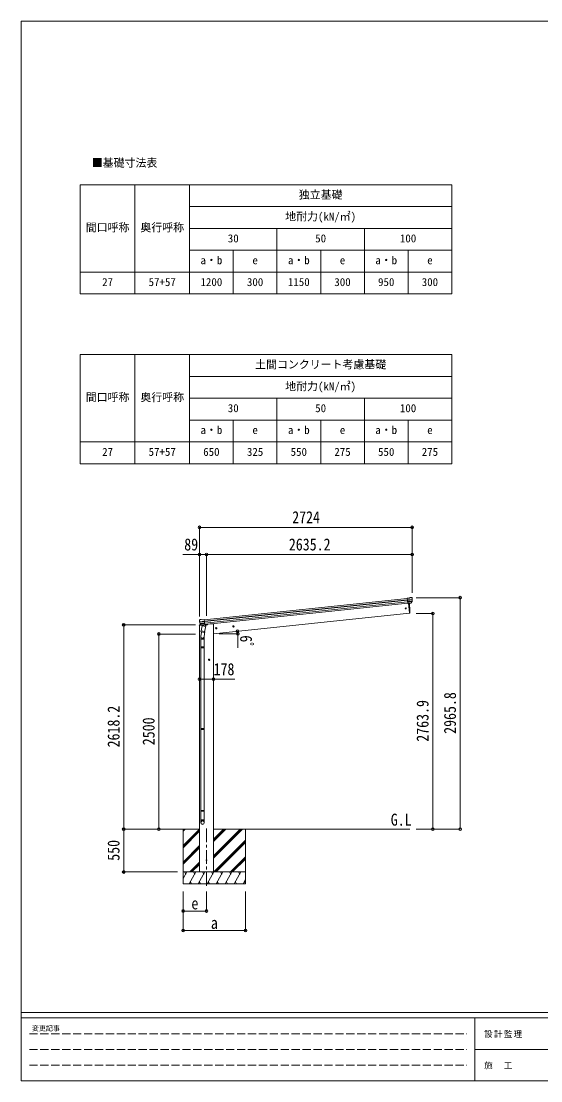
# Model space of a CAD drawing. Units: millimetres at full size, sheet at 1:35. Extents: x -9837 to 9837, y -6790 to 6790.
# Drawn here: x -9837 to -3180, y -6790 to 6790 of the extents above; entities that cross this region are included whole.
import ezdxf
from ezdxf.enums import TextEntityAlignment as Align

# ---------------------------------------------------------------- set-up
doc = ezdxf.new("R2010")
doc.units = ezdxf.units.MM
doc.header["$LTSCALE"] = 35
doc.header["$PDMODE"] = 32
doc.header["$PDSIZE"] = 35
doc.linetypes.add('CHAIN1', pattern=[8, 5, -1, 1, -1])
doc.linetypes.add('DASHED3', pattern=[4, 3, -1])
for name, color, linetype, lineweight in [('0-0_0', 7, 'Continuous', 9), ('0-1_本体', 5, 'CHAIN1', 9), ('0-3_ELV2', 4, 'Continuous', 9), ('0-6_OTH_LINE', 6, 'Continuous', 9), ('0-9_OUTLINE', 7, 'Continuous', 9), ('0-E_DET2', 7, 'Continuous', 18), ('F-0_240', 7, 'Continuous', 9)]:
    doc.layers.add(name, color=color, linetype=linetype, lineweight=lineweight)
doc.layers.add('0-7_SHAPE', color=7, linetype='Continuous')
doc.styles.add('ＭＳ ゴシック', font='')
doc.styles.get('ＭＳ ゴシック').set_extended_font_data('MS Gothic')

msp = doc.modelspace()

# ---------------------------------------------------------------- linework, layer by layer
at = {"layer": '0-0_0'}
for p, q in [((-8003.34, -3563.91), (-7552.2, -3563.91)), ((-7763.2, -3563.91), (-7763.2, -4263.91)), ((-7763.2, -3591.29), (-7735.82, -3563.91)), ((-7763.2, -3577.15), (-7749.96, -3563.91)), ((-7763.2, -3775.13), (-7552.2, -3564.14)), ((-7763.2, -3789.28), (-7552.2, -3578.28)), ((-7763.2, -3803.42), (-7552.2, -3592.42)), ((-7374.2, -3563.91), (-4856.75, -3563.91)), ((-7374.2, -3934.92), (-7003.19, -3563.91)), ((-7374.2, -3906.63), (-7031.47, -3563.91)), ((-7374.2, -3920.78), (-7017.33, -3563.91)), ((-7374.2, -3722.79), (-7215.32, -3563.91)), ((-7374.2, -3708.64), (-7229.46, -3563.91)), ((-7374.2, -3694.5), (-7243.61, -3563.91)), ((-6963.2, -3563.91), (-6963.2, -4263.91)), ((-7763.2, -3987.27), (-7552.2, -3776.27)), ((-7763.2, -4001.41), (-7552.2, -3790.41)), ((-7369.34, -4113.91), (-6963.2, -3707.77)), ((-7355.2, -4113.91), (-6963.2, -3721.91)), ((-7341.06, -4113.91), (-6963.2, -3736.05)), ((-7763.2, -4015.55), (-7552.2, -3804.55)), ((-7157.21, -4113.91), (-6963.2, -3919.9)), ((-7143.07, -4113.91), (-6963.2, -3934.04)), ((-7677.71, -4113.91), (-7552.2, -3988.4)), ((-7663.57, -4113.91), (-7552.2, -4002.54)), ((-7649.43, -4113.91), (-7552.2, -4016.68)), ((-7128.93, -4113.91), (-6963.2, -3948.18)), ((-6963.2, -4113.91), (-7763.2, -4113.91)), ((-7763.2, -4197.74), (-7714.8, -4113.91)), ((-7729.8, -4139.89), (-7744.8, -4113.91)), ((-7685.94, -4263.91), (-7599.33, -4113.91)), ((-7614.34, -4139.89), (-7629.34, -4113.91)), ((-7570.47, -4263.91), (-7483.86, -4113.91)), ((-7498.86, -4139.89), (-7513.87, -4113.91)), ((-7455, -4263.91), (-7368.39, -4113.91)), ((-7383.39, -4139.89), (-7398.4, -4113.91)), ((-7339.53, -4263.91), (-7252.92, -4113.91)), ((-7267.92, -4139.89), (-7282.92, -4113.91)), ((-7224.06, -4263.91), (-7137.45, -4113.91)), ((-7167.45, -4113.91), (-7152.45, -4139.89)), ((-7108.59, -4263.91), (-7021.98, -4113.91)), ((-7036.98, -4139.89), (-7051.98, -4113.91)), ((-7763.2, -4263.91), (-6963.2, -4263.91)), ((-7670.94, -4237.93), (-7655.94, -4263.91)), ((-7555.47, -4237.93), (-7540.47, -4263.91)), ((-7440, -4237.93), (-7425, -4263.91)), ((-7324.53, -4237.93), (-7309.53, -4263.91)), ((-7209.06, -4237.93), (-7194.06, -4263.91)), ((-7093.59, -4237.93), (-7078.59, -4263.91)), ((-6993.12, -4263.91), (-6963.2, -4212.1)), ((-6978.12, -4237.93), (-6963.2, -4263.76))]:
    msp.add_line(p, q, dxfattribs=at)
at = {"layer": '0-1_本体'}
msp.add_line((-7463.2, -3554.92), (-7463.2, -4314.13), dxfattribs=at)
at = {"layer": '0-3_ELV2'}
for p, q in [((-7492.29, -881.9), (-4890.55, -608.45)), ((-7490.31, -900.8), (-4888.56, -627.34)), ((-7489.88, -904.98), (-4888.12, -631.52)), ((-7487.78, -924.84), (-4886.03, -651.38)), ((-4884.27, -668.12), (-7486.02, -941.57)), ((-4864.23, -603.67), (-4890.75, -606.46)), ((-4883.97, -671.01), (-4890.75, -606.46)), ((-4888.6, -626.99), (-4828.86, -620.71)), ((-4828.38, -626.58), (-4887.98, -632.84)), ((-4829.22, -643.33), (-4886.25, -649.33)), ((-4830.61, -647.99), (-4885.78, -653.79)), ((-4840.62, -666.23), (-4883.99, -670.78)), ((-4883.97, -671.01), (-4874.02, -669.96)), ((-4877.09, -670.29), (-4863.7, -797.68)), ((-4874.02, -669.96), (-4873.75, -670.03)), ((-4873.75, -670.03), (-4848.42, -667.37)), ((-4864.23, -603.67), (-4852.63, -596.7)), ((-4851.4, -596.29), (-4837.92, -594.87)), ((-4848.42, -667.37), (-4848.17, -667.25)), ((-4848.17, -667.25), (-4840.48, -666.44)), ((-4839.17, -664.57), (-4829.72, -646.27)), ((-4838.11, -665), (-4827.99, -646.74)), ((-4834.25, -595.96), (-4834.25, -595.96)), ((-4834.25, -595.96), (-4829.07, -600.15)), ((-4827.68, -603.85), (-4827.99, -602)), ((-4863.7, -797.68), (-7374.2, -1061.54)), ((-4863.7, -797.68), (-4861.65, -797.39)), ((-7554.45, -949.07), (-7555.35, -955.9)), ((-7554.74, -890.48), (-7554.82, -888.6)), ((-7553.45, -885.71), (-7554.15, -886.57)), ((-7549.96, -881.39), (-7553.45, -885.71)), ((-7534.94, -944.7), (-7551.79, -946.47)), ((-7490.35, -900.44), (-7550.09, -906.72)), ((-7549.96, -881.39), (-7549.95, -881.39)), ((-7549.33, -912.56), (-7489.73, -906.3)), ((-7546.6, -879.56), (-7546.59, -879.56)), ((-7531.82, -948.12), (-7545.52, -932.36)), ((-7545.03, -928.77), (-7488, -922.78)), ((-7530.88, -947.48), (-7543.93, -931.55)), ((-7542.7, -933.04), (-7487.53, -927.25)), ((-7521.52, -948.23), (-7529.21, -949.04)), ((-7529.12, -948.8), (-7485.74, -944.24)), ((-7528.37, -949.04), (-7526.81, -948.88)), ((-7526.81, -948.88), (-7489.27, -944.93)), ((-7521.25, -948.29), (-7521.52, -948.23)), ((-7495.92, -945.63), (-7521.25, -948.29)), ((-7519.03, -882.7), (-7492.5, -879.91)), ((-7495.66, -945.51), (-7495.92, -945.63)), ((-7485.72, -944.46), (-7495.66, -945.51)), ((-7485.72, -944.46), (-7492.5, -879.91)), ((-7489.27, -944.93), (-7487.7, -944.77)), ((-7481.6, -948.15), (-7452.33, -945.07)), ((-7447.48, -937.52), (-7447.9, -940.75)), ((-7416.7, -934.91), (-7447.56, -938.15)), ((-7374.2, -934.91), (-7416.7, -934.91)), ((-7374.2, -4113.91), (-7374.2, -934.91)), ((-7555.35, -955.9), (-7521.62, -952.35)), ((-7552.2, -4113.91), (-7552.2, -955.57)), ((-7338.27, -982.85), (-7344.34, -987.26)), ((-7331.42, -985.9), (-7338.27, -982.85)), ((-7336.7, -997.78), (-7330.63, -993.37)), ((-7330.63, -993.37), (-7331.42, -985.9)), ((-7119.48, -959.85), (-7125.55, -964.26)), ((-7112.62, -962.91), (-7119.48, -959.85)), ((-7117.91, -974.78), (-7111.84, -970.37)), ((-7111.84, -970.37), (-7112.62, -962.91)), ((-7430.7, -1385.95), (-7437.2, -1389.7)), ((-7437.2, -1389.7), (-7437.2, -1397.21)), ((-7437.2, -1397.21), (-7430.7, -1400.96)), ((-7424.2, -1389.7), (-7430.7, -1385.95))]:
    msp.add_line(p, q, dxfattribs=at)
for points in [[(-7533.11, -878.15), (-7533.11, -878.15), (-7546.59, -879.56)], [(-7519.03, -882.7), (-7531.82, -878.29), (-7531.82, -878.29)], [(-7344.34, -987.26), (-7343.56, -994.73), (-7336.7, -997.78)], [(-7125.55, -964.26), (-7124.76, -971.73), (-7117.91, -974.78)], [(-7430.7, -1400.96), (-7424.2, -1397.21), (-7424.2, -1389.7)]]:
    msp.add_lwpolyline(points, dxfattribs=at)
for centre, radius in [((-4910.49, -735.13), 6.5), ((-7337.49, -990.31), 8.5), ((-7337.49, -990.31), 7.7), ((-7337.49, -990.31), 6.5), ((-7118.69, -967.32), 8.5), ((-7118.69, -967.32), 7.7), ((-7118.69, -967.32), 6.5), ((-7430.7, -1393.46), 8.5), ((-7430.7, -1393.46), 7.7), ((-7430.7, -1393.46), 6.5), ((-7463.2, -3963.91), 4.5)]:
    msp.add_circle(centre, radius, dxfattribs=at)
for centre, radius, start, end in [((-5758.3, -757.47), 900, 357.63919, 5.64987), ((-4851.09, -599.27), 3, 96.02369, 120.97631), ((-4840.73, -663.55), 2.99, 285.2717, 331.00739), ((-4837.4, -599.84), 5, 51.04426, 95.95574), ((-5021.24, -625.5), 192.44, 1.4271, 6.57578), ((-4832.38, -644.89), 3, 332.69111, 354.20009), ((-5028.58, -624.96), 200.2, 354.20009, 359.53883), ((-4783.59, -618.6), 45.32, 182.67122, 185.64518), ((-4828.19, -627.91), 1.35, 95.1605, 97.91927), ((-4825.59, -626.36), 2.74, 179.02151, 184.43412), ((-4830.62, -645.29), 3, 331, 354.13916), ((-5028.58, -624.96), 202, 354.13916, 6), ((-4862.06, -794.42), 3, 278, 357.63919), ((-7353.85, -869.36), 202, 186, 197.86084), ((-7551.48, -949.46), 3, 96, 172.5), ((-7360.91, -871.41), 192.44, 185.42422, 190.5729), ((-7594.81, -914.07), 45.32, 6.35482, 9.32878), ((-7546.07, -884.54), 5, 96.04426, 140.95574), ((-7552.11, -912.93), 2.74, 7.56588, 12.97849), ((-7549.24, -913.91), 1.35, 94.08073, 96.8395), ((-7353.85, -869.36), 200.2, 192.46117, 197.79991), ((-7543.26, -930.4), 3, 197.86084, 221), ((-7541.61, -929.64), 3, 197.79991, 219.30889), ((-7532.8, -881.13), 3, 71.02369, 95.97631), ((-7529.56, -946.16), 2.99, 220.99261, 266.7283), ((-7528.42, -948.54), 0.5, 240.73754, 276), ((-7487.75, -944.27), 0.5, 276, 311.26246), ((-7452.86, -940.1), 5, 276, 352.5)]:
    msp.add_arc(centre, radius, start, end, dxfattribs=at)
for centre, major_axis, ratio, start_param, end_param in [((-4840.93, -663.25), (-0.11, 3), 0.642905, 3.24593831, 4.20392797), ((-4840.8, -663.45), (1.66, -2.51), 0.997631, 5.80419048, 5.89294842), ((-4840.87, -663.34), (3.53, -2.11), 0.650902, 5.25614477, 5.32895537), ((-4838.5, -662.99), (1.08, 3.13), 0.040856, 2.11350352, 2.14162489), ((-4829.94, -603.46), (-0.87, 5.91), 0.020485, 0.67143203, 1.56913061), ((-4835.34, -598.94), (5.88, -1.31), 0.24881, 0.46058498, 0.46410383), ((-4830.96, -602.48), (-2.34, 1.9), 0.995767, 3.98597162, 4.71238898), ((-5026.27, -646.91), (-20.92, 199.05), 0.994373, 4.71137894, 4.7277536), ((-7551.82, -888.46), (1.9, 2.34), 0.995767, 1.57079633, 2.29721369), ((-7548.27, -884.08), (-5.48, -2.51), 0.24881, 5.81908147, 5.82260033), ((-7552.61, -889.62), (-0.38, 5.97), 0.020485, 4.7140547, 5.61175327), ((-7351.54, -891.31), (-20.92, 199.05), 0.994373, 1.55543171, 1.57180637), ((-7531.87, -946.08), (-1.71, 2.84), 0.040856, 4.14156042, 4.16968179), ((-7529.43, -945.82), (-0.51, 2.96), 0.642905, 2.07925734, 3.03724699), ((-7529.47, -945.93), (-3.02, -2.79), 0.650902, 0.95422993, 1.02704053), ((-7529.52, -946.05), (-1.1, -2.8), 0.997631, 0.39023689, 0.47899483), ((-7351.54, -891.31), (-20.92, 199.05), 0.994373, 4.71137894, 4.7277536)]:
    msp.add_ellipse(centre, major_axis=major_axis, ratio=ratio, start_param=start_param, end_param=end_param, dxfattribs=at)
at = {"layer": '0-6_OTH_LINE'}
for p, q in [((-7552.2, 303.15), (-7552.2, -837.93)), ((-7552.2, 303.15), (-4827.95, 303.15)), ((-4827.95, 303.15), (-4827.95, -534.03)), ((-7552.2, -45.85), (-7765.73, -45.85)), ((-7463.2, -45.85), (-7552.2, -45.85)), ((-7552.2, -45.85), (-7552.2, -534.03)), ((-7463.2, -45.85), (-7463.2, -829.76)), ((-4827.95, -45.85), (-7463.2, -45.85)), ((-4827.95, -45.85), (-4827.95, -534.03)), ((-4213.96, -598.11), (-4777.82, -598.11)), ((-4213.96, -598.11), (-4213.96, -3563.91)), ((-4564.96, -800.01), (-4777.82, -800.01)), ((-4564.96, -800.01), (-4564.96, -3563.91)), ((-8524.45, -3563.91), (-8524.45, -945.71)), ((-8524.45, -945.71), (-7602.7, -945.71)), ((-8075.45, -3563.91), (-8075.45, -1063.91)), ((-8075.45, -1063.91), (-7602.7, -1063.91)), ((-7374.2, -1643.46), (-7552.2, -1643.46)), ((-8524.45, -3563.91), (-7834.06, -3563.91)), ((-8524.45, -4113.91), (-8524.45, -3563.91)), ((-8075.45, -3563.91), (-7834.06, -3563.91)), ((-4564.96, -3563.91), (-4777.82, -3563.91)), ((-4213.96, -3563.91), (-4777.82, -3563.91)), ((-8524.45, -4113.91), (-7834.06, -4113.91)), ((-7763.2, -4863.91), (-7763.2, -4364.91)), ((-7763.2, -4613.91), (-7763.2, -4364.91)), ((-7463.2, -4613.91), (-7463.2, -4364.91)), ((-6963.2, -4863.91), (-6963.2, -4364.91)), ((-7763.2, -4613.91), (-7463.2, -4613.91)), ((-7763.2, -4863.91), (-6963.2, -4863.91))]:
    msp.add_line(p, q, dxfattribs=at)
at = {"layer": '0-6_OTH_LINE', "lineweight": 18}
for p, q in [((-7062.05, -1061.54), (-7299.84, -1061.54)), ((-7062.05, -1061.54), (-7062.05, -1243.04)), ((-7374.2, -1643.46), (-7102.16, -1643.46))]:
    msp.add_line(p, q, dxfattribs=at)
at = {"layer": '0-6_OTH_LINE'}
msp.add_arc((-7299.84, -1061.54), 237.79, 0, 7.8733, dxfattribs=at)
for p in [(-7552.2, 303.15), (-4827.95, 303.15), (-7552.2, -45.85), (-7463.2, -45.85), (-4827.95, -45.85), (-4213.96, -598.11), (-4564.96, -800.01), (-8524.45, -945.71), (-8075.45, -1063.91), (-7064.29, -1028.97), (-7062.05, -1061.54), (-7552.2, -1643.46), (-7374.2, -1643.46), (-8524.45, -3563.91), (-8075.45, -3563.91), (-4564.96, -3563.91), (-4213.96, -3563.91), (-8524.45, -4113.91), (-7763.2, -4613.91), (-7463.2, -4613.91), (-7763.2, -4863.91), (-6963.2, -4863.91)]:
    msp.add_point(p, dxfattribs=at)
at = {"layer": '0-9_OUTLINE'}
for p, q in [((-7528.37, -949.04), (-7487.7, -944.77)), ((-7525.01, -949.34), (-7525.16, -950.07)), ((-7495.4, -945.96), (-7498.32, -960.31)), ((-7485.89, -942.88), (-7484.96, -943.07)), ((-7484.96, -943.07), (-7473.76, -959.99)), ((-7529.34, -1038.35), (-7534.9, -1094.07)), ((-7534.22, -1035.31), (-7531.73, -1023.06)), ((-7534.01, -1036.7), (-7534.01, -1036.7)), ((-7532.68, -1037.67), (-7491.71, -1046)), ((-7518.39, -957.4), (-7531.74, -1023.06)), ((-7486.86, -1032.19), (-7531.74, -1023.06)), ((-7524.55, -951.2), (-7499.79, -960.95)), ((-7473.51, -966.53), (-7518.39, -957.4)), ((-7516.21, -954.48), (-7516.87, -957.71)), ((-7486.43, -1030.05), (-7493.08, -1097.79)), ((-7486.88, -1032.19), (-7489.41, -1044.66)), ((-7486.86, -1032.19), (-7473.51, -966.53)), ((-7473.76, -959.99), (-7475.03, -966.23)), ((-7537.05, -1131.23), (-7537.05, -1096.88)), ((-7491.05, -1131.23), (-7537.05, -1131.23)), ((-7535.05, -1131.23), (-7535.05, -1227.97)), ((-7493.05, -1131.23), (-7493.05, -1227.97)), ((-7491.05, -1096.57), (-7491.05, -1131.23)), ((-7537.05, -1229.97), (-7536.05, -1227.97)), ((-7491.05, -1229.97), (-7537.05, -1229.97)), ((-7491.05, -1237.97), (-7537.05, -1237.97)), ((-7492.05, -1227.97), (-7536.05, -1227.97)), ((-7492.05, -1239.97), (-7536.05, -1239.97)), ((-7535.05, -1239.97), (-7535.05, -2276.16)), ((-7493.05, -1239.97), (-7493.05, -2276.16)), ((-7491.05, -1229.97), (-7492.05, -1227.97)), ((-7491.05, -1237.97), (-7492.05, -1239.97)), ((-7491.05, -1229.97), (-7491.05, -1237.97)), ((-7537.05, -2278.16), (-7536.05, -2276.16)), ((-7491.05, -2278.16), (-7537.05, -2278.16)), ((-7491.05, -2286.16), (-7537.05, -2286.16)), ((-7492.05, -2276.16), (-7536.05, -2276.16)), ((-7492.05, -2288.16), (-7536.05, -2288.16)), ((-7535.05, -2288.16), (-7535.05, -3324.35)), ((-7493.05, -2288.16), (-7493.05, -3324.35)), ((-7491.05, -2278.16), (-7492.05, -2276.16)), ((-7491.05, -2286.16), (-7492.05, -2288.16)), ((-7491.05, -2278.16), (-7491.05, -2286.16)), ((-7537.05, -3326.35), (-7536.05, -3324.35)), ((-7491.05, -3326.35), (-7537.05, -3326.35)), ((-7491.05, -3334.35), (-7537.05, -3334.35)), ((-7492.05, -3324.35), (-7536.05, -3324.35)), ((-7492.05, -3336.35), (-7536.05, -3336.35)), ((-7535.05, -3336.35), (-7535.05, -3446.35)), ((-7493.05, -3336.35), (-7493.05, -3446.35)), ((-7491.05, -3326.35), (-7492.05, -3324.35)), ((-7491.05, -3334.35), (-7492.05, -3336.35)), ((-7491.05, -3326.35), (-7491.05, -3334.35)), ((-7537.05, -3480.49), (-7537.05, -3446.35)), ((-7491.05, -3446.35), (-7537.05, -3446.35)), ((-7491.05, -3480.49), (-7491.05, -3446.35))]:
    msp.add_line(p, q, dxfattribs=at)
for points in [[(-7537.05, -1229.97), (-7537.05, -1237.97), (-7536.05, -1239.97)], [(-7537.05, -2278.16), (-7537.05, -2286.16), (-7536.05, -2288.16)], [(-7537.05, -3326.35), (-7537.05, -3334.35), (-7536.05, -3336.35)]]:
    msp.add_lwpolyline(points, dxfattribs=at)
for centre, radius, start, end in [((-7528.42, -948.54), 0.5, 240.73754, 276), ((-7525.5, -949.24), 0.5, 348.5, 96), ((-7524.18, -950.27), 1, 168.5, 248.5), ((-7494.82, -946.12), 0.604, 93.09842, 164.70595), ((-7487.75, -944.27), 0.5, 276, 311.26246), ((-7532.32, -1035.73), 1.95, 167.54017, 209.97766), ((-7532.28, -1035.71), 2, 209.90962, 258.5), ((-7499.32, -960.03), 1.03, 242.53897, 344.46569), ((-7491.32, -1044.04), 2, 258.5, 341.96843), ((-7507.05, -1096.88), 30, 177.45142, 180)]:
    msp.add_arc(centre, radius, start, end, dxfattribs=at)
for centre, major_axis, ratio, start_param, end_param in [((-7514.05, -1096.57), (23, 0), 0.996195, 2.62193603, 6.60747969), ((-7514.05, -1096.57), (21, 0), 0.996195, 3.02154981, 6.2247991), ((-7514.05, -3478.75), (-23, 0), 0.996195, 3.14159265, 6.28318531), ((-7514.05, -3480.49), (-23, 0), 0.996195, 3.14159265, 6.28318531), ((-7514.05, -3480.49), (0, -23.43), 0.981806, 4.71238898, 7.85398163)]:
    msp.add_ellipse(centre, major_axis=major_axis, ratio=ratio, start_param=start_param, end_param=end_param, dxfattribs=at)
msp.add_ellipse((-7514.05, -3480.49), major_axis=(21, 0), ratio=0.996195, dxfattribs=at)
at = {"layer": '0-E_DET2'}
for p, q in [((-9080.23, 4694.64), (-9080.23, 3294.64)), ((-9080.23, 4694.64), (-4320.23, 4694.64)), ((-8380.23, 4694.64), (-8380.23, 3294.64)), ((-7680.23, 4694.64), (-7680.23, 3294.64)), ((-4320.23, 4694.64), (-4320.23, 3294.64)), ((-7680.23, 4414.64), (-4320.23, 4414.64)), ((-7680.23, 4134.64), (-4320.23, 4134.64)), ((-6560.23, 4134.64), (-6560.23, 3294.64)), ((-5440.23, 4134.64), (-5440.23, 3294.64)), ((-7680.23, 3854.64), (-4320.23, 3854.64)), ((-7120.23, 3854.64), (-7120.23, 3294.64)), ((-6000.23, 3854.64), (-6000.23, 3294.64)), ((-4880.23, 3854.64), (-4880.23, 3294.64)), ((-9080.23, 3574.64), (-4320.23, 3574.64)), ((-9080.23, 3294.64), (-4320.23, 3294.64)), ((-9080.23, 2518.43), (-9080.23, 1118.43)), ((-9080.23, 2518.43), (-4320.23, 2518.43)), ((-8380.23, 2518.43), (-8380.23, 1118.43)), ((-7680.23, 2518.43), (-7680.23, 1118.43)), ((-4320.23, 2518.43), (-4320.23, 1118.43)), ((-7680.23, 2238.43), (-4320.23, 2238.43)), ((-7680.23, 1958.43), (-4320.23, 1958.43)), ((-6560.23, 1958.43), (-6560.23, 1118.43)), ((-5440.23, 1958.43), (-5440.23, 1118.43)), ((-7680.23, 1678.43), (-4320.23, 1678.43)), ((-7120.23, 1678.43), (-7120.23, 1118.43)), ((-6000.23, 1678.43), (-6000.23, 1118.43)), ((-4880.23, 1678.43), (-4880.23, 1118.43)), ((-9080.23, 1398.43), (-4320.23, 1398.43)), ((-9080.23, 1118.43), (-4320.23, 1118.43))]:
    msp.add_line(p, q, dxfattribs=at)
at = {"layer": 'F-0_240', "color": 5}
for p, q in [((-9837.4, 6790), (-9837.4, -6790)), ((-9837.4, 6790), (9342.6, 6790)), ((-9837.4, -5915), (9342.6, -5915)), ((-9837.4, -5985), (6231.38, -5985)), ((-4023.62, -5985), (-4023.62, -6790)), ((-4023.62, -6387.5), (3151.38, -6387.5)), ((-9837.4, -6790), (9342.6, -6790))]:
    msp.add_line(p, q, dxfattribs=at)
at = {"layer": 'F-0_240', "color": 4, "linetype": 'DASHED3'}
for p, q in [((-9732.4, -6186.25), (-4128.62, -6186.25)), ((-9732.4, -6387.5), (-4128.62, -6387.5)), ((-9732.4, -6588.75), (-4128.62, -6588.75))]:
    msp.add_line(p, q, dxfattribs=at)

# ---------------------------------------------------------------- texts
at = {"layer": '0-6_OTH_LINE', "color": 7, "style": 'ＭＳ ゴシック', "width": 0.85}
for s, p in [('2724', (-6365.08, 310.15)), ('89', (-7748.18, -39.21)), ('2635.2', (-6408.08, -38.85)), ('178', (-7372.78, -1637.53)), ('e', (-7656.95, -4638.91)), ('a', (-7406.95, -4888.91))]:
    msp.add_text(s, height=154, dxfattribs=at).set_placement(p, align=Align.BOTTOM_LEFT)
for s, rotation, p in [('6ﾟ', 270, (-7077.51, -1080.57)), ('2965.8', 90, (-4220.96, -2343.51)), ('2618.2', 90, (-8531.45, -2517.31)), ('2763.9', 90, (-4571.96, -2444.46)), ('2500', 90, (-8082.45, -2488.91)), ('550', 90, (-8531.45, -3970.16))]:
    msp.add_text(s, height=154, rotation=rotation, dxfattribs=at).set_placement(p, align=Align.BOTTOM_LEFT)
at = {"layer": '0-7_SHAPE', "style": 'ＭＳ ゴシック', "width": 0.85}
msp.add_text('G.L', height=154, dxfattribs=at).set_placement((-5102.46, -3566.11), align=Align.BOTTOM_LEFT)
at = {"layer": '0-E_DET2', "style": 'ＭＳ ゴシック'}
for s, p in [('■基礎寸法表', (-8932.81, 4892.65)), ('独立基礎', (-6280.23, 4484.64)), ('地耐力(kN/㎡)', (-6455.23, 4204.64)), ('間口呼称', (-9010.23, 4064.64)), ('奥行呼称', (-8310.23, 4064.64)), ('30', (-7190.23, 3924.64)), ('50', (-6070.23, 3924.64)), ('100', (-4985.23, 3924.64)), ('a・b', (-7540.23, 3644.64)), ('e', (-6875.23, 3644.64)), ('a・b', (-6420.23, 3644.64)), ('e', (-5755.23, 3644.64)), ('a・b', (-5300.23, 3644.64)), ('e', (-4635.23, 3644.64)), ('27', (-8800.23, 3364.64)), ('57+57', (-8205.23, 3364.64)), ('1200', (-7540.23, 3364.64)), ('300', (-6945.23, 3364.64)), ('1150', (-6420.23, 3364.64)), ('300', (-5825.23, 3364.64)), ('950', (-5265.23, 3364.64)), ('300', (-4705.23, 3364.64)), ('土間コンクリート考慮基礎', (-6840.23, 2308.43)), ('地耐力(kN/㎡)', (-6455.23, 2028.43)), ('間口呼称', (-9010.23, 1888.43)), ('奥行呼称', (-8310.23, 1888.43)), ('30', (-7190.23, 1748.43)), ('50', (-6070.23, 1748.43)), ('100', (-4985.23, 1748.43)), ('a・b', (-7540.23, 1468.43)), ('e', (-6875.23, 1468.43)), ('a・b', (-6420.23, 1468.43)), ('e', (-5755.23, 1468.43)), ('a・b', (-5300.23, 1468.43)), ('e', (-4635.23, 1468.43)), ('27', (-8800.23, 1188.43)), ('57+57', (-8205.23, 1188.43)), ('650', (-7505.23, 1188.43)), ('325', (-6945.23, 1188.43)), ('550', (-6385.23, 1188.43)), ('275', (-5825.23, 1188.43)), ('550', (-5265.23, 1188.43)), ('275', (-4705.23, 1188.43))]:
    msp.add_text(s, height=102.6, dxfattribs=at).set_placement(p, align=Align.BOTTOM_LEFT)
at = {"layer": 'F-0_240', "style": 'ＭＳ ゴシック'}
msp.add_text('変更記事', height=64.15, dxfattribs=at).set_placement((-9700.64, -6168.75), align=Align.BOTTOM_LEFT)
at = {"layer": 'F-0_240', "char_height": 76.98, "attachment_point": 7, "style": 'ＭＳ ゴシック'}
for s, insert in [('\\T1.17;設計監理', (-3905.41, -6238.75)), ('\\T1.17;施\u3000工', (-3905.41, -6641.25))]:
    msp.add_mtext(s, dxfattribs=dict(at, insert=insert))

doc.saveas('drawing.dxf')
